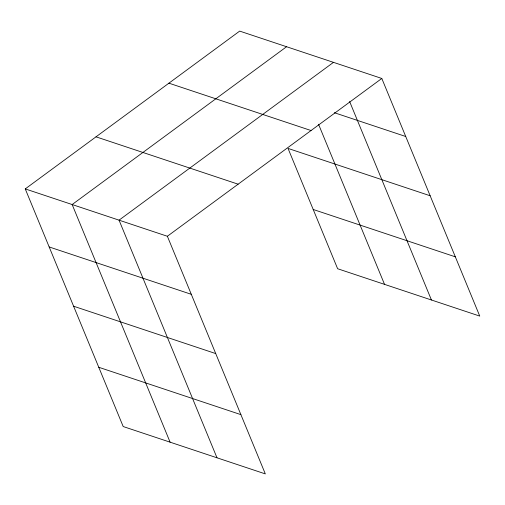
<?xml version="1.0" encoding="UTF-8"?>
<svg xmlns="http://www.w3.org/2000/svg" width="505" height="505" viewBox="0 0 505 505"><rect width="100%" height="100%" fill="white"/><g stroke="black" fill="none" stroke-linecap="round" stroke-linejoin="round"><path stroke-width="0.76" d="M25.25 188.908L167.37 236.264L265.321 473.898L123.195 426.542L25.25 188.908L239.679 31.102L381.805 78.458L479.75 316.092L337.63 268.736L288.033 148.407L430.153 195.763M286.581 46.725L72.152 204.538L170.097 442.172M333.483 62.355L119.047 220.161L216.998 457.801M167.37 236.264L381.805 78.458M334.329 112.71L405.73 136.501M168.916 83.173L311.042 130.53M96.013 136.83L238.133 184.186M313.201 209.474L455.321 256.824M49.174 246.951L191.294 294.308M73.604 306.219L215.723 353.576M98.772 367.28L240.891 414.637M349.63 101.537L431.428 299.989M318.548 124.287L384.526 284.365"/></g></svg>
